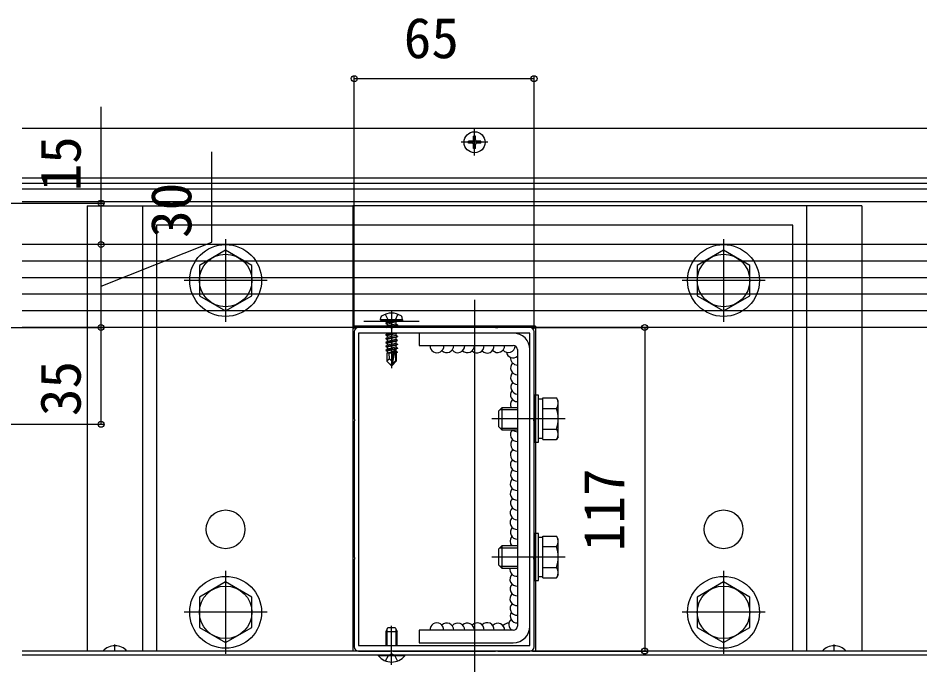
# Model space of a CAD drawing. Units: millimetres, scale not verified. Extents: x -875 to 875, y -1305 to 1297.
# Drawn here: x -410 to -81.5, y 579.3 to 813.2 of the extents above; entities that cross this region are included whole.
import ezdxf
from ezdxf.enums import TextEntityAlignment as Align

# ---------------------------------------------------------------- set-up
doc = ezdxf.new("R2010")
doc.units = ezdxf.units.MM
doc.header["$LTSCALE"] = 8
for name, color, linetype in [('0-3_YKK_11', 7, 'Continuous'), ('0-4_YKK_12', 2, 'Continuous'), ('0-5_YKK_13', 4, 'Continuous'), ('0-6_YKK_D', 6, 'Continuous')]:
    doc.layers.add(name, color=color, linetype=linetype)
doc.styles.add('ＭＳ ゴシック', font='')
doc.styles.get('ＭＳ ゴシック').set_extended_font_data('MS Gothic')

msp = doc.modelspace()

# ---------------------------------------------------------------- linework, layer by layer
at = {"layer": '0-3_YKK_11'}
for points in [[(-288.5, 699.799), (-288.5, 668.257), (-288.38, 668.073), (-288.38, 667.524), (-288.5, 667.34)], [(-225, 701.299), (-236.542, 701.299), (-236.725, 701.179), (-237.275, 701.179), (-237.458, 701.299), (-274.542, 701.299), (-274.725, 701.179), (-275.275, 701.179), (-275.458, 701.299), (-287, 701.299)], [(-223.5, 585.799), (-223.5, 617.34), (-223.62, 617.524), (-223.62, 618.073), (-223.5, 618.257), (-223.5, 667.34), (-223.62, 667.524), (-223.62, 668.073), (-223.5, 668.257), (-223.5, 699.799)], [(-288.5, 667.34), (-288.5, 618.257), (-288.38, 618.073), (-288.38, 617.524), (-288.5, 617.34), (-288.5, 585.799)], [(-287, 584.299), (-275.458, 584.299), (-275.275, 584.419), (-274.725, 584.419), (-274.542, 584.299), (-237.458, 584.299), (-237.275, 584.419), (-236.725, 584.419), (-236.542, 584.299), (-225, 584.299)]]:
    msp.add_lwpolyline(points, dxfattribs=at)
msp.add_lwpolyline([(-287, 699.299), (-287, 586.299), (-225, 586.299), (-225, 699.299)], close=True, dxfattribs=at)
for centre, start, end in [((-287, 699.799), 90.00001, 179.99999), ((-225, 699.799), 0.00001, 89.99999), ((-287, 585.799), 180.00001, 269.99999), ((-225, 585.799), 270.00001, 359.99999)]:
    msp.add_arc(centre, 1.5, start, end, dxfattribs=at)
at = {"layer": '0-4_YKK_12'}
for p, q in [((-81.5, 773.3), (-408.5, 773.3)), ((-81.5, 755.3), (-408.5, 755.3)), ((-81.5, 753.348), (-408.5, 753.348)), ((-81.5, 751.3), (-408.5, 751.3)), ((-81.5, 746.8), (-408.5, 746.8)), ((-245, 711.299), (-245, 520.3)), ((-81.5, 584.3), (-408.5, 584.3)), ((-81.5, 582.8), (-408.5, 582.8))]:
    msp.add_line(p, q, dxfattribs=at)
at = {"layer": '0-5_YKK_13'}
for p, q in [((-245, 763.5), (-245, 773.1)), ((-245.35, 769.15), (-245.35, 770.55)), ((-244.65, 770.55), (-245.35, 770.55)), ((-244.65, 769.15), (-244.65, 770.55)), ((-240.2, 768.3), (-249.8, 768.3)), ((-245.85, 768.65), (-247.25, 768.65)), ((-247.25, 767.95), (-247.25, 768.65)), ((-245.85, 767.95), (-247.25, 767.95)), ((-245.35, 766.05), (-245.35, 767.45)), ((-244.65, 766.05), (-245.35, 766.05)), ((-244.65, 766.05), (-244.65, 767.45)), ((-242.75, 768.65), (-244.15, 768.65)), ((-242.75, 767.95), (-244.15, 767.95)), ((-242.75, 767.95), (-242.75, 768.65)), ((-81.5, 746.8), (-408.5, 746.8)), ((-385, 745.3), (-289, 745.3)), ((-289, 745.3), (-289, 701.3)), ((-105, 745.3), (-289, 745.3)), ((-360, 738.3), (-360, 584.3)), ((-335, 733.3), (-335, 703.3)), ((-155, 733.3), (-155, 703.3)), ((-81.5, 731.3), (-408.5, 731.3)), ((-81.5, 731.3), (-408.5, 731.3)), ((-155, 729.27), (-164.5, 723.785)), ((-81.5, 725.3), (-408.5, 725.3)), ((-81.5, 719.3), (-408.5, 719.3)), ((-320, 718.3), (-350, 718.3)), ((-140, 718.3), (-170, 718.3)), ((-81.5, 713.3), (-408.5, 713.3)), ((-81.5, 707.3), (-408.5, 707.3)), ((-275, 707.499), (-275, 686.599)), ((-285, 703.599), (-265, 703.599)), ((-279, 704.099), (-278.859, 704.901)), ((-271, 704.099), (-279, 704.099)), ((-279, 704.099), (-278.912, 703.599)), ((-271.088, 703.599), (-278.912, 703.599)), ((-277.1, 702.949), (-273.5, 703.549)), ((-273.5, 703.449), (-277.1, 702.849)), ((-277.1, 702.949), (-276.55, 703.266)), ((-273.5, 703.549), (-276.55, 703.266)), ((-276.55, 702.531), (-273.5, 703.449)), ((-276.55, 703.399), (-276.55, 703.266)), ((-273.5, 703.549), (-273.5, 703.449)), ((-273.45, 703.399), (-273.45, 702.566)), ((-271, 704.099), (-271.142, 704.901)), ((-271, 704.099), (-271.088, 703.599)), ((-81.5, 701.3), (-408.5, 701.3)), ((-223, 701.8), (-289, 701.8)), ((-289, 701.3), (-289, 584.3)), ((-277.1, 702.949), (-277.1, 702.849)), ((-277.1, 702.949), (-277.1, 702.849)), ((-277.1, 702.849), (-276.55, 702.531)), ((-277.1, 701.549), (-272.9, 702.249)), ((-272.9, 702.149), (-277.1, 701.449)), ((-277.1, 701.549), (-276.55, 701.866)), ((-277.1, 701.549), (-277.1, 701.449)), ((-277.1, 701.449), (-276.84, 701.299)), ((-273.45, 702.566), (-276.55, 701.866)), ((-276.55, 702.531), (-276.55, 701.866)), ((-273.45, 701.831), (-275.808, 701.299)), ((-272.9, 702.249), (-273.45, 702.566)), ((-272.9, 702.149), (-273.45, 701.831)), ((-273.45, 701.831), (-273.45, 701.299)), ((-272.9, 702.249), (-272.9, 702.149)), ((-223, 701.8), (-223, 584.3)), ((-273.2, 699.299), (-277.1, 698.649)), ((-277.1, 698.749), (-273.8, 699.299)), ((-277.1, 698.749), (-276.55, 699.066)), ((-277.1, 698.749), (-277.1, 698.649)), ((-277.1, 698.649), (-276.55, 698.331)), ((-277.1, 697.349), (-272.9, 698.049)), ((-272.9, 697.949), (-277.1, 697.249)), ((-277.1, 697.349), (-276.55, 697.666)), ((-277.1, 697.349), (-277.1, 697.249)), ((-277.1, 697.249), (-276.55, 696.931)), ((-277.1, 695.949), (-272.9, 696.649)), ((-272.9, 696.549), (-277.1, 695.849)), ((-275.521, 699.299), (-276.55, 699.066)), ((-276.55, 699.299), (-276.55, 699.066)), ((-273.45, 698.366), (-276.55, 697.666)), ((-276.55, 698.331), (-276.55, 697.666)), ((-273.45, 696.966), (-276.55, 696.266)), ((-276.55, 696.931), (-276.55, 696.266)), ((-273.45, 699.031), (-273.45, 698.366)), ((-272.9, 698.049), (-273.45, 698.366)), ((-273.45, 697.631), (-273.45, 696.966)), ((-272.9, 696.649), (-273.45, 696.966)), ((-272.9, 698.049), (-272.9, 697.949)), ((-272.9, 696.649), (-272.9, 696.549)), ((-265, 699.3), (-265, 694.8)), ((-231, 699.3), (-265, 699.3)), ((-277.1, 695.949), (-276.55, 696.266)), ((-277.1, 695.949), (-277.1, 695.849)), ((-277.1, 695.849), (-276.55, 695.531)), ((-277.1, 694.549), (-272.9, 695.249)), ((-272.9, 695.149), (-277.1, 694.449)), ((-277.1, 694.549), (-276.55, 694.866)), ((-277.1, 694.549), (-277.1, 694.449)), ((-277.1, 694.449), (-276.55, 694.131)), ((-277.1, 693.149), (-274.074, 693.653)), ((-274.102, 693.548), (-277.1, 693.049)), ((-277.1, 693.149), (-276.55, 693.466)), ((-277.1, 693.149), (-277.1, 693.049)), ((-273.45, 695.566), (-276.55, 694.866)), ((-276.55, 695.531), (-276.55, 694.866)), ((-273.45, 694.166), (-276.55, 693.466)), ((-276.55, 694.131), (-276.55, 693.466)), ((-274.16, 693.271), (-276.55, 692.731)), ((-274.09, 693.605), (-275, 689.22)), ((-273.668, 693.721), (-274.85, 688.023)), ((-273.668, 693.721), (-272.9, 693.849)), ((-272.9, 693.749), (-273.613, 693.63)), ((-273.6, 693.55), (-273.6, 689.273)), ((-273.45, 696.231), (-273.45, 695.566)), ((-272.9, 695.249), (-273.45, 695.566)), ((-273.45, 694.831), (-273.45, 694.166)), ((-272.9, 693.849), (-273.45, 694.166)), ((-273.45, 693.431), (-273.45, 692.766)), ((-272.9, 695.249), (-272.9, 695.149)), ((-272.9, 693.849), (-272.9, 693.749)), ((-265, 694.8), (-231, 694.8)), ((-229.5, 693.3), (-229.5, 593.3)), ((-277.1, 693.049), (-276.55, 692.731)), ((-276.7, 691.999), (-276.55, 692.066)), ((-276.7, 691.999), (-276.7, 689.149)), ((-274.424, 691.999), (-276.7, 691.999)), ((-275.743, 689.952), (-276.7, 689.149)), ((-276.55, 692.731), (-276.55, 692.066)), ((-274.305, 692.573), (-276.55, 692.066)), ((-274.365, 692.281), (-276.083, 691.999)), ((-274.42, 692.015), (-274.504, 691.999)), ((-273.45, 692.766), (-273.603, 692.731)), ((-273, 692.506), (-273.6, 692.407)), ((-273, 692.291), (-273.6, 692.174)), ((-273.3, 691.999), (-273.6, 691.999)), ((-273, 692.506), (-273.45, 692.766)), ((-273, 692.291), (-273.3, 692.118)), ((-273.3, 692.118), (-273.3, 689.149)), ((-273, 692.506), (-273, 692.291)), ((-275.15, 687.599), (-276.7, 689.149)), ((-275, 689.22), (-275.15, 687.599)), ((-275.15, 687.599), (-274.85, 687.599)), ((-275, 689.22), (-275, 687.599)), ((-273.6, 689.273), (-274.85, 688.023)), ((-274.85, 687.599), (-273.3, 689.149)), ((-274.85, 688.023), (-274.85, 687.599)), ((-273.3, 689.149), (-273.6, 689.273)), ((-220.3, 675.35), (-221.9, 675.35)), ((-220.3, 675.806), (-215.381, 675.806)), ((-220.3, 660.794), (-220.3, 675.806)), ((-214.8, 674.8), (-215.381, 675.806)), ((-214.8, 661.8), (-214.8, 674.8)), ((-236.3, 671.1), (-235.1, 672.3)), ((-236.3, 671.1), (-236.3, 665.5)), ((-235.748, 671.652), (-229.5, 671.652)), ((-229.5, 672.3), (-235.1, 672.3)), ((-235.1, 672.3), (-235.1, 664.3)), ((-220.3, 664.3), (-220.3, 672.3)), ((-220.3, 672.053), (-215.381, 672.053)), ((-212.3, 668.3), (-238.8, 668.3)), ((-236.3, 665.5), (-235.1, 664.3)), ((-235.748, 664.948), (-229.5, 664.948)), ((-235.1, 664.3), (-229.5, 664.3)), ((-220.3, 664.547), (-215.381, 664.547)), ((-221.9, 661.25), (-220.3, 661.25)), ((-220.3, 660.794), (-215.381, 660.794)), ((-214.8, 661.8), (-215.381, 660.794)), ((-220.3, 625.35), (-221.9, 625.35)), ((-220.3, 625.806), (-215.381, 625.806)), ((-220.3, 610.794), (-220.3, 625.806)), ((-214.8, 624.8), (-215.381, 625.806)), ((-214.8, 611.8), (-214.8, 624.8)), ((-236.3, 621.1), (-235.1, 622.3)), ((-236.3, 621.1), (-236.3, 615.5)), ((-235.748, 621.652), (-229.5, 621.652)), ((-229.5, 622.3), (-235.1, 622.3)), ((-235.1, 622.3), (-235.1, 614.3)), ((-220.3, 614.3), (-220.3, 622.3)), ((-220.3, 622.053), (-215.381, 622.053)), ((-212.3, 618.3), (-238.8, 618.3)), ((-236.3, 615.5), (-235.1, 614.3)), ((-235.748, 614.948), (-229.5, 614.948)), ((-235.1, 614.3), (-229.5, 614.3)), ((-220.3, 614.547), (-215.381, 614.547)), ((-335, 613.3), (-335, 583.3)), ((-221.9, 611.25), (-220.3, 611.25)), ((-214.8, 611.8), (-215.381, 610.794)), ((-155, 613.3), (-155, 583.3)), ((-220.3, 610.794), (-215.381, 610.794)), ((-320, 598.3), (-350, 598.3)), ((-140, 598.3), (-170, 598.3)), ((-276.999, 591.401), (-276.299, 592.801)), ((-276.999, 586.299), (-276.999, 591.401)), ((-276.999, 591.401), (-272.999, 591.401)), ((-276.62, 586.299), (-276.62, 592.159)), ((-276.299, 592.801), (-273.699, 592.801)), ((-274.999, 579.301), (-274.999, 593.355)), ((-273.699, 592.801), (-272.999, 591.401)), ((-273.378, 586.299), (-273.378, 592.159)), ((-272.999, 586.299), (-272.999, 591.401)), ((-265, 591.8), (-265, 587.3)), ((-231, 591.8), (-265, 591.8)), ((-375, 584.3), (-375, 586.6)), ((-265, 587.3), (-231, 587.3)), ((-115, 584.3), (-115, 586.6)), ((-279.749, 582.574), (-279.749, 582.801)), ((-270.249, 582.801), (-279.749, 582.801)), ((-270.249, 582.574), (-279.749, 582.574)), ((-273.854, 582.709), (-274.999, 583.317)), ((-272.849, 580.693), (-273.854, 582.709)), ((-270.249, 582.574), (-270.249, 582.801))]:
    msp.add_line(p, q, dxfattribs=at)
for points in [[(-385, 745.3), (-385, 701.3), (-385, 584.3)], [(-365, 745.3), (-365, 701.3), (-365, 584.3)], [(-125, 745.3), (-125, 701.3), (-125, 584.3)], [(-105, 745.3), (-105, 701.3), (-105, 584.3)], [(-130, 584.3), (-130, 738.3), (-360, 738.3)], [(-164.5, 723.785), (-164.5, 712.815), (-155, 707.33), (-145.5, 712.815), (-145.5, 723.785), (-155, 729.27)], [(-277.3, 706.078), (-276.145, 703.761), (-275, 703.153)], [(-272.7, 706.078), (-273.855, 703.761), (-275, 703.153)], [(-272.987, 699.299), (-273.45, 699.031), (-276.55, 698.331)], [(-272.9, 697.949), (-273.45, 697.631), (-276.55, 696.931)], [(-272.9, 696.549), (-273.45, 696.231), (-276.55, 695.531)], [(-272.9, 695.149), (-273.45, 694.831), (-276.55, 694.131)], [(-272.9, 693.749), (-273.45, 693.431), (-273.6, 693.397)], [(-275, 689.22), (-275.743, 689.952), (-275.9, 691.999)], [(-277.149, 580.693), (-276.144, 582.709), (-274.999, 583.317)]]:
    msp.add_lwpolyline(points, dxfattribs=at)
for points in [[(-335, 729.27), (-344.5, 723.785), (-344.5, 712.815), (-335, 707.33), (-325.5, 712.815), (-325.5, 723.785)], [(-223.5, 676.8), (-223.5, 659.8), (-221.9, 659.8), (-221.9, 676.8)], [(-223.5, 626.8), (-223.5, 609.8), (-221.9, 609.8), (-221.9, 626.8)], [(-335, 609.27), (-344.5, 603.785), (-344.5, 592.815), (-335, 587.33), (-325.5, 592.815), (-325.5, 603.785)], [(-155, 609.27), (-164.5, 603.785), (-164.5, 592.815), (-155, 587.33), (-145.5, 592.815), (-145.5, 603.785)]]:
    msp.add_lwpolyline(points, close=True, dxfattribs=at)
for centre, radius in [((-245, 768.3), 3.8), ((-335, 718.3), 13), ((-155, 718.3), 13), ((-335, 718.3), 9.5), ((-155, 718.3), 9.5), ((-335, 628.3), 7), ((-155, 628.3), 7), ((-335, 598.3), 13), ((-155, 598.3), 13), ((-335, 598.3), 9.5), ((-155, 598.3), 9.5)]:
    msp.add_circle(centre, radius, dxfattribs=at)
for centre, radius, start, end in [((-245.85, 769.15), 0.5, 270, 0), ((-244.15, 769.15), 0.5, 180, 270), ((-245.85, 767.45), 0.5, 0, 90), ((-244.15, 767.45), 0.5, 90, 180), ((-275, 699.999), 6.5, 57.94412, 122.05588), ((-277.972, 704.745), 0.9, 122.05588, 170), ((-276.75, 703.399), 0.2, 0, 90), ((-273.25, 703.399), 0.2, 90, 180), ((-272.028, 704.745), 0.9, 10, 57.94412), ((-231, 693.3), 6, 0, 90), ((-273.848, 693.55), 0.248, 0, 167.19096), ((-258.589, 694.694), 2.5, 177.57914, 2.42086), ((-255.049, 694.694), 2.5, 224.92958, 2.42086), ((-251.055, 694.694), 2.5, 216.97641, 2.42086), ((-247.576, 694.694), 2.5, 225.90888, 2.42086), ((-244.032, 694.63), 2.5, 223.82069, 3.89969), ((-240.424, 694.566), 2.5, 222.78303, 5.38112), ((-236.623, 694.759), 2.5, 223.33988, 0.94365), ((-232.811, 694.759), 2.5, 220.32701, 357.14199), ((-231, 693.3), 1.5, 0, 90), ((-231.064, 692.845), 2.5, 191.19214, 308.7142), ((-229.483, 690.239), 2.5, 173.67744, 269.61562), ((-229.483, 686.727), 2.5, 135.38013, 269.61562), ((-229.483, 683.215), 2.5, 135.37788, 269.61562), ((-229.385, 679.678), 2.5, 136.55193, 267.35219), ((-229.512, 676.985), 2.5, 144.66303, 270.26943), ((-229.512, 673.473), 2.5, 135.37788, 207.98132), ((-218.123, 673.929), 3.323, 325.61575, 34.38425), ((-227.219, 668.3), 12.419, 342.41205, 17.58795), ((-229.54, 662.59), 2.5, 135.37788, 270.92327), ((-229.54, 666.102), 2.5, 226.10856, 270.92327), ((-218.123, 662.671), 3.323, 325.61575, 34.38425), ((-229.442, 659.052), 2.5, 136.55193, 268.66062), ((-229.569, 655.25), 2.5, 128.5381, 271.57724), ((-229.569, 651.738), 2.5, 135.37788, 271.57724), ((-229.47, 648.201), 2.5, 136.55193, 269.31454), ((-229.597, 644.844), 2.5, 135.62065, 272.23141), ((-229.597, 641.332), 2.5, 135.37788, 272.23141), ((-229.499, 637.795), 2.5, 136.55193, 269.96836), ((-229.637, 634.286), 2.5, 133.13459, 273.14141), ((-229.637, 630.774), 2.5, 135.37788, 273.14141), ((-229.538, 627.237), 2.5, 136.55193, 270.87739), ((-229.677, 623.937), 2.5, 136.24486, 220.89181), ((-218.123, 623.929), 3.323, 325.61575, 34.38425), ((-227.219, 618.3), 12.419, 342.41205, 17.58795), ((-229.716, 613.807), 2.5, 168.63578, 274.96405), ((-218.123, 612.671), 3.323, 325.61575, 34.38425), ((-229.716, 610.295), 2.5, 135.37788, 274.96405), ((-229.618, 606.758), 2.5, 136.55193, 272.69635), ((-229.716, 603.239), 2.5, 135.37788, 274.96405), ((-229.618, 599.702), 2.5, 136.55193, 272.69635), ((-229.618, 596.962), 2.5, 146.75754, 272.69635), ((-230.137, 593.9), 2.5, 131.99025, 237.1599), ((-258.648, 591.97), 2.5, 356.10031, 183.89969), ((-255.049, 591.906), 2.5, 357.57914, 135.02317), ((-251.055, 591.906), 2.5, 357.57914, 143.02359), ((-247.576, 591.906), 2.5, 357.57914, 134.09112), ((-244.032, 591.97), 2.5, 356.10031, 136.17931), ((-240.424, 592.034), 2.5, 354.61888, 137.21697), ((-236.623, 591.841), 2.5, 359.05635, 136.66012), ((-232.811, 591.841), 2.5, 85.13074, 136.66012), ((-231, 593.3), 1.5, 270, 0), ((-231, 593.3), 6, 270, 0), ((-375, 580.3), 5.9, 42.68491, 137.31509), ((-115, 580.3), 5.9, 42.68491, 137.31509), ((-274.999, 586.401), 6.1, 218.85935, 321.14065)]:
    msp.add_arc(centre, radius, start, end, dxfattribs=at)
at = {"layer": '0-6_YKK_D'}
for p, q in [((-288.5, 700.799), (-288.5, 792.3)), ((-223.5, 700.799), (-223.5, 792.3)), ((-288.5, 791.3), (-223.5, 791.3)), ((-549.3, 746.3), (-379, 746.3)), ((-380, 701.3), (-380, 731.3)), ((-499.3, 701.3), (-379, 701.3)), ((-499.3, 701.3), (-379, 701.3)), ((-380, 666.3), (-380, 701.3)), ((-224, 701.299), (-182.5, 701.299)), ((-183.5, 701.299), (-183.5, 584.299)), ((-499.3, 666.3), (-379, 666.3)), ((-224, 584.299), (-182.5, 584.299))]:
    msp.add_line(p, q, dxfattribs=at)
for points in [[(-380, 731.3), (-380, 746.3), (-380, 781.145)], [(-380, 716.3), (-340, 732.191), (-340, 764.782)]]:
    msp.add_lwpolyline(points, dxfattribs=at)
for centre in [(-288.5, 791.3), (-223.5, 791.3), (-380, 746.3), (-380, 731.3), (-380, 731.3), (-380, 701.3), (-380, 701.3), (-183.5, 701.299), (-380, 666.3), (-183.5, 584.299)]:
    msp.add_circle(centre, 1.075, dxfattribs=at)

# ---------------------------------------------------------------- texts
at = {"layer": '0-6_YKK_D', "style": 'ＭＳ ゴシック'}
msp.add_text('65', height=14.66, dxfattribs=at).set_placement((-270.602, 794.3), align=Align.BOTTOM_LEFT)
for s, p in [('15', (-383, 750.532)), ('30', (-343, 733.714)), ('35', (-383, 669.255)), ('117', (-186.5, 620.355))]:
    msp.add_text(s, height=14.66, rotation=90, dxfattribs=at).set_placement(p, align=Align.BOTTOM_LEFT)

doc.saveas('drawing.dxf')
